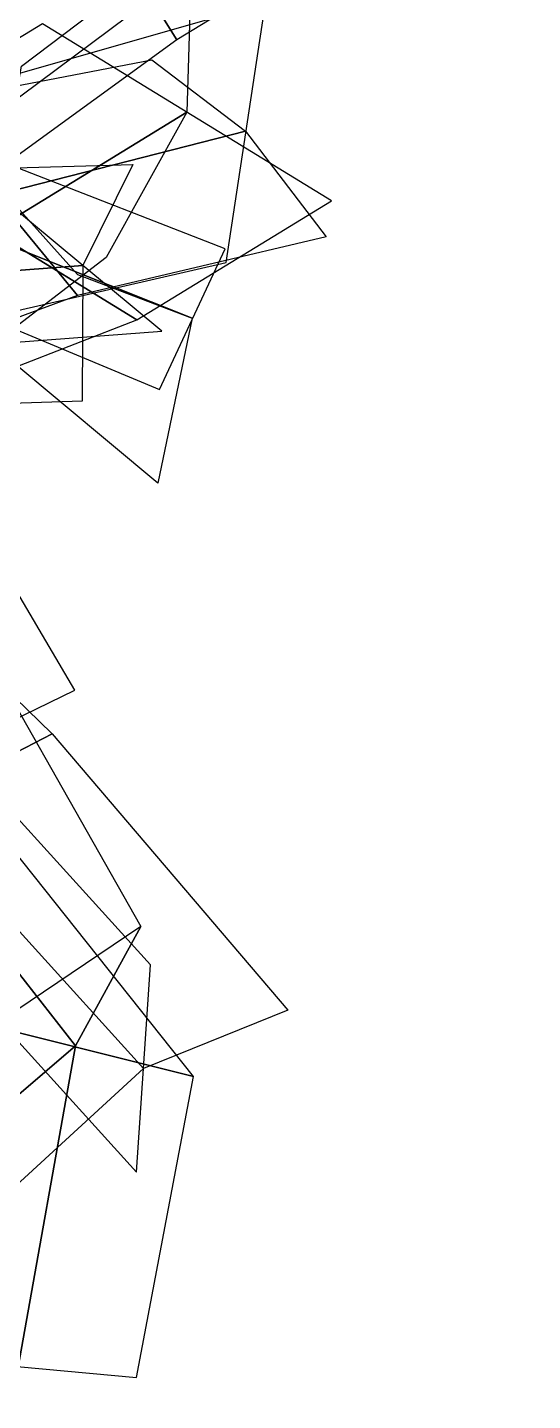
# Model space of a CAD drawing. Header units: metres. Extents: x -1.68 to 1.5, y -0.17 to 4.46.
# Drawn here: x 0.788 to 1.501, y 1.531 to 3.467 of the extents above; entities that cross this region are included whole.
import ezdxf

# ---------------------------------------------------------------- set-up
doc = ezdxf.new("R2010")
doc.units = ezdxf.units.M

msp = doc.modelspace()

# ---------------------------------------------------------------- linework, layer by layer
at = {"layer": 'coconut_palm7_leaves'}
for points in [[(0.999314, 3.449514, 4.019928), (0.87131, 3.653622, 3.871987), (1.355066, 3.968058, 3.843081), (1.50129, 3.754736, 3.943183)], [(0.418537, 3.316291, 3.8035), (0.305163, 3.518119, 3.628511), (0.760678, 3.847802, 3.675902), (0.87131, 3.653622, 3.871987)], [(0.309621, 3.449251, 4.033212), (0.527453, 3.183331, 3.573788), (0.980226, 3.520662, 3.642275), (0.762395, 3.786582, 4.101699)], [(0.535218, 3.113128, 3.970553), (0.418537, 3.316291, 3.8035), (0.87131, 3.653622, 3.871987), (0.999314, 3.449514, 4.019928)], [(0.739028, 3.179711, 4.263417), (0.779913, 3.412199, 4.14064), (1.020715, 3.59453, 4.599498), (1.01343, 3.347178, 4.695621)], [(0.770554, 3.400246, 3.365259), (0.714625, 3.054244, 3.049286), (1.068639, 3.135348, 2.784037), (1.124223, 3.50111, 3.104264)], [(0.535083, 3.304561, 4.38307), (0.942973, 3.05486, 4.143764), (1.217376, 3.222328, 4.575967), (0.809485, 3.472029, 4.815273)], [(0.742534, 3.23038, 3.203986), (0.620963, 3.355335, 3.053368), (0.964169, 3.421211, 2.762213), (1.096389, 3.320627, 2.938771)], [(0.664988, 2.962649, 4.414206), (0.739028, 3.179711, 4.263417), (1.01343, 3.347178, 4.695621), (0.899352, 3.142352, 4.865854)], [(0.859277, 3.089064, 3.329122), (0.742534, 3.23038, 3.203986), (1.096389, 3.320627, 2.938771), (1.209962, 3.171434, 3.048856)], [(0.186134, 3.169038, 4.007683), (0.594024, 2.919337, 3.768377), (0.942973, 3.05486, 4.143764), (0.535083, 3.304561, 4.38307)], [(0.728937, 3.173296, 3.757818), (0.696007, 3.300081, 3.577662), (0.858836, 3.118761, 3.106483), (1.021082, 3.057149, 3.347231)], [(0.498889, 3.103482, 4.070202), (0.555793, 3.262591, 3.964195), (0.937332, 3.273532, 4.094169), (0.86673, 3.131251, 4.234275)], [(0.775171, 3.26848, 3.870917), (0.682702, 3.078113, 3.644719), (0.974943, 2.956508, 3.233768), (1.067277, 3.154567, 3.463037)], [(0.490513, 2.953053, 3.534683), (0.374196, 3.094271, 3.405684), (0.742534, 3.23038, 3.203986), (0.859277, 3.089064, 3.329122)], [(0.387373, 3.195885, 4.191635), (0.610405, 3.011078, 3.94877), (0.978246, 3.038847, 4.112843), (0.755214, 3.223654, 4.355707)], [(0.770733, 2.992487, 3.812462), (0.728937, 3.173296, 3.757818), (1.021082, 3.057149, 3.347231), (0.972454, 2.824538, 3.34087)], [(0.477844, 2.92748, 4.14808), (0.498889, 3.103482, 4.070202), (0.86673, 3.131251, 4.234275), (0.865804, 2.939945, 4.283256)], [(0.305858, 2.659784, 3.794034), (0.507997, 2.776938, 3.694094), (0.823358, 2.471096, 3.927571), (0.619481, 2.36559, 4.049123)], [(0.714553, 2.770797, 3.808149), (0.535213, 2.692586, 3.602523), (0.675946, 2.445639, 3.219725), (0.855133, 2.532575, 3.406149)], [(0.479658, 2.512166, 3.545638), (0.668961, 2.690818, 3.364319), (0.948376, 2.19952, 2.984206), (0.856313, 2.031308, 3.322854)], [(0.646333, 2.460195, 3.670485), (0.313043, 2.560703, 3.41781), (0.689852, 2.071039, 3.196857), (1.022837, 1.988006, 3.446134)], [(0.285012, 2.306761, 3.661689), (0.479658, 2.512166, 3.545638), (0.856313, 2.031308, 3.322854), (0.60252, 1.814247, 3.322986)], [(0.629232, 2.51173, 4.250112), (0.609731, 2.219451, 3.848135), (0.942454, 1.853108, 3.994124), (0.961956, 2.145387, 4.3961)], [(0.619481, 2.36559, 4.049123), (0.823358, 2.471096, 3.927571), (1.15591, 2.081592, 4.01982), (0.952205, 1.999247, 4.195112)], [(0.426467, 2.226268, 4.125212), (0.619481, 2.36559, 4.049123), (0.952205, 1.999247, 4.195112), (0.766838, 1.829297, 4.223517)], [(0.856313, 2.031308, 3.322854), (0.948376, 2.19952, 2.984206), (0.498158, 1.896143, 2.003041), (0.776024, 1.58115, 2.599394)], [(1.022837, 1.988006, 3.446134), (0.689852, 2.071039, 3.196857), (0.610025, 1.59441, 2.466775), (0.942094, 1.563836, 2.730075)], [(0.60252, 1.814247, 3.322986), (0.856313, 2.031308, 3.322854), (0.776024, 1.58115, 2.599394), (0.183682, 1.531201, 2.39426)]]:
    msp.add_3dface(points, dxfattribs=at)

doc.saveas('drawing.dxf')
